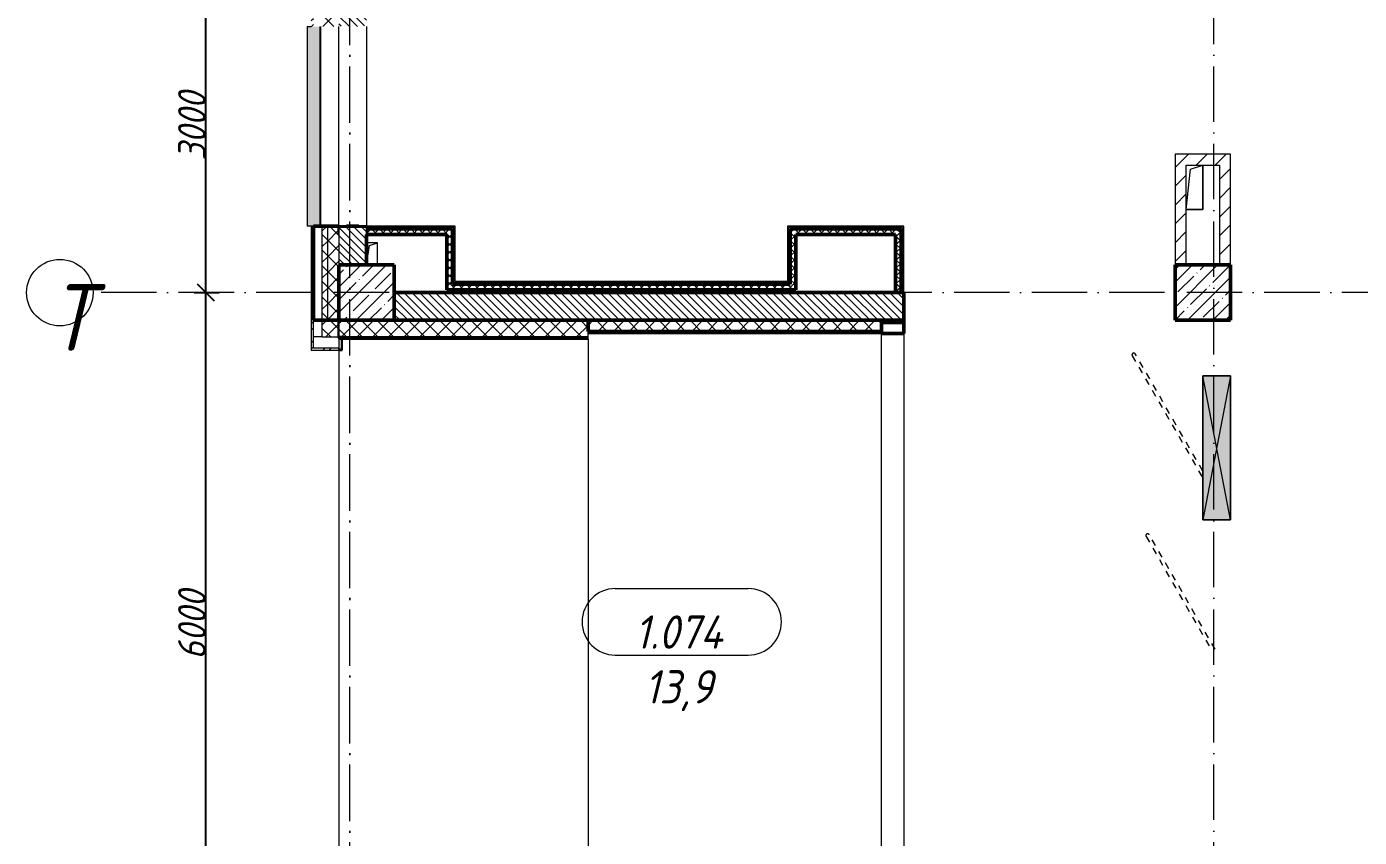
# Model space of a CAD drawing. Header units: millimetres. Extents: x -12989 to 629078, y -109036 to 555275.
# Drawn here: x 507745 to 519776, y 293457 to 300773 of the extents above; entities that cross this region are included whole.
import ezdxf

# ---------------------------------------------------------------- set-up
doc = ezdxf.new("R2010")
doc.units = ezdxf.units.MM
doc.linetypes.add('200_ШТРИХ_ш0_6_п0_6_', pattern=[120, 60, -60])
doc.linetypes.add('50_200_ШТРИХ_1Т_ш5_п1_п1_', pattern=[700, 500, -100, 0, -100])
for name, color, linetype, lineweight in [('A-____-____-DIMS', 7, 'Continuous', 9), ('A-DETL-____-OTLN-5', 7, '200_ШТРИХ_ш0_6_п0_6_', 9), ('A-DETL-GENF-OTLN', 7, 'Continuous', 9), ('A-FLOR-____-OTLN', 7, 'Continuous', 9), ('A-GENM-____-MCUT', 7, 'Continuous', 25), ('A-GENM-____-OTLN', 7, 'Continuous', 9), ('A-GENM-____-OTLN-1', 7, 'Continuous', 25), ('A-GLAZ-____-OTLN', 7, 'Continuous', 9), ('A-WALL-____-MCUT-2', 7, 'Continuous', 50), ('A-WALL-____-MCUT-3', 7, 'Continuous', 9), ('A-WALL-____-OTLN', 7, 'Continuous', 9), ('A-WALL-____-PATT-1', 7, 'Continuous', 9), ('A-WALL-FNSH-MCUT-1', 7, 'Continuous', 9), ('I-WALL-____-OTLN', 7, 'Continuous', 9), ('S-COLS-____-MCUT', 7, 'Continuous', 50), ('S-COLS-____-OTLN', 7, 'Continuous', 9), ('S-GRID-____-IDEN', 7, 'Continuous', 9), ('S-GRID-____-OTLN-1', 7, '50_200_ШТРИХ_1Т_ш5_п1_п1_', 9)]:
    doc.layers.add(name, color=color, linetype=linetype, lineweight=lineweight)
for name, color, linetype, lineweight, true_color in [('A-AREA-IDEN-1', 7, 'Continuous', 9, 0xaaaaaa), ('A-GLAZ-____-OTLN-1', 7, 'Continuous', 9, 0xc0c0c0), ('A-WALL-____-PATT-2', 7, 'Continuous', 9, 0x787878), ('A-WALL-____-PATT-3', 9, 'Continuous', 9, 0x808080), ('Оси-3', 7, '50_200_ШТРИХ_1Т_ш5_п1_п1_', 9, 0xaaaaaa)]:
    doc.layers.add(name, color=color, linetype=linetype, lineweight=lineweight, true_color=true_color)
doc.styles.add('ISOCPEUR_I', font='isocpeui.ttf', dxfattribs={"width": 0.9, "height": 2.5})
doc.styles.add('ISOCPEUR_I_9', font='isocpeui.ttf', dxfattribs={"width": 0.9, "height": 250})
doc.dimstyles.new('ISO-2_5_0_9К_БОЛЬШОЙ_ОСИ', dxfattribs={"dimscale": 304.8, "dimtxt": 248.995294, "dimasz": 0.492126, "dimexe": 0.393701, "dimexo": 0, "dimgap": 0, "dimtad": 1, "dimdec": 0, "dimzin": 0, "dimdsep": 46, "dimtxsty": 'ISOCPEUR_I_9', "dimblk1": 'OBLIQUE', "dimblk2": 'OBLIQUE', "dimsah": 1, "dimcen": 0.09, "dimdle": 0.393701, "dimazin": 0, "dimtfac": 1, "dimtdec": 4, "dimtix": 1, "dimtmove": 0, "dimatfit": 3, "dimfxl": 1, "dimtvp": 1, "dimtolj": 1, "dimtzin": 0, "dimarcsym": 2})
pattern_1 = [(135, (513013.31, 265891.49), (-35.35534, -35.35534), [])]
pattern_2 = [(45, (513013.31, 265891.49), (-70.71068, 70.71068), []), (135, (513013.31, 265891.49), (-70.71068, -70.71068), [])]
pattern_3 = [(45, (513013.31, 265891.49), (-84.8528, 84.8528), [])]
pattern_4 = [(45, (513013.31, 265891.49), (-85.5366, 85.5366), []), (45, (513070.34, 265891.49), (-85.5366, 85.5366), [])]
pattern_5 = [(45, (513013.31, 265891.49), (-35.35534, 35.35534), []), (135, (513013.31, 265891.49), (-35.35534, -35.35534), [])]

# ---------------------------------------------------------------- blocks, each defined once
blk = doc.blocks.new('BSC_Колонна _Прямоугольная - 500х500-V43-АР1_План отверстий 1 этажа в осях 1-64_А-ГГ')
at = {"layer": 'S-COLS-____-OTLN'}
h = blk.add_hatch(dxfattribs=at)
h.set_pattern_fill('FP_75', color=256, style=0, pattern_type=2)
h.set_pattern_definition([(45, (2200, -32481.04), (-114.04925, 114.04925), []), (45, (2314.05, -32481.04), (-114.04925, 114.04925), [201.613, -40.323, 3.353, -36.97])])
h.paths.add_polyline_path([(-250, -250), (250, -250), (250, 250), (-250, 250), (-250, 73)], flags=0)
at = {"layer": 'S-COLS-____-MCUT'}
for p, q in [((250, 250), (-250, 250)), ((-250, 250), (-250, -250)), ((250, -250), (250, 250)), ((-250, -250), (250, -250))]:
    blk.add_line(p, q, dxfattribs=at)
blk = doc.blocks.new('BSC_Колонна _Прямоугольная - 500х500-V44-АР1_План отверстий 1 этажа в осях 1-64_А-ГГ')
at = {"layer": 'S-COLS-____-OTLN'}
h = blk.add_hatch(dxfattribs=at)
h.set_pattern_fill('FP_76', color=256, style=0, pattern_type=2)
h.set_pattern_definition([(45, (-5350, -32481.04), (-114.04925, 114.04925), []), (45, (-5235.95, -32481.04), (-114.04925, 114.04925), [201.613, -40.323, 3.353, -36.97])])
h.paths.add_polyline_path([(-250, -250), (250, -250), (250, 250), (-250, 250)], flags=0)
at = {"layer": 'S-COLS-____-MCUT'}
for p, q in [((250, 250), (-250, 250)), ((-250, 250), (-250, -250)), ((250, -250), (250, 250)), ((-250, -250), (250, -250))]:
    blk.add_line(p, q, dxfattribs=at)
blk = doc.blocks.new('Фахверк_СКБ_Уголок - 250_2700-27497298-АР1_План отверстий 1 этажа в осях 1-64_А-ГГ')
at = {"layer": 'A-GENM-____-MCUT'}
for p, q in [((200, 181), (125, 181)), ((125, 181), (125, 106)), ((131, 106), (131, 175)), ((131, 175), (200, 175)), ((200, 175), (200, 181)), ((125, 106), (131, 106)), ((131, -6), (125, -6)), ((125, -6), (125, -81)), ((125, -81), (200, -81)), ((131, -75), (131, -6)), ((200, -75), (131, -75)), ((200, -81), (200, -75))]:
    blk.add_line(p, q, dxfattribs=at)
blk = doc.blocks.new('AR_Отверстие прямоугольное _в плите_ - AR_Отверстие прямоугольное _в плите_-30459278-АР1_План отверстий 1 этажа в осях 1-64_А-ГГ')
at = {"layer": 'A-GENM-____-OTLN'}
for p, q in [((-75, -200), (-37, 163)), ((-37, 163), (75, 200)), ((75, -200), (75, 200)), ((-75, -200), (75, -200))]:
    blk.add_line(p, q, dxfattribs=at)
blk = doc.blocks.new('AR_Отверстие прямоугольное _в плите_ - AR_Отверстие прямоугольное _в плите_-V192-АР1_План отверстий 1 этажа в осях 1-64_А-ГГ')
at = {"layer": 'A-GENM-____-OTLN'}
for p, q in [((50, 100), (-50, 100)), ((-50, -100), (-25, 75)), ((-25, 75), (50, 100)), ((50, -100), (50, 100))]:
    blk.add_line(p, q, dxfattribs=at)
blk = doc.blocks.new('Отлив_СКБ - Отлив витража_120_НВФ-31885689-АР1_План отверстий 1 этажа в осях 1-64_А-ГГ')
at = {"layer": 'A-GLAZ-____-OTLN-1'}
for points in [[(1800, 2), (1800, 120), (0, 120), (0, 2), (1264, 2)], [(1264, 0), (1800, 0), (1800, 2), (0, 2), (0, 0)]]:
    blk.add_hatch(color=256, dxfattribs=at).paths.add_polyline_path(points, flags=0)
at = {"layer": 'A-GLAZ-____-OTLN'}
for p, q in [((0, 83), (0, 120)), ((1800, 120), (0, 120)), ((0, 2), (1800, 2)), ((1800, 120), (1800, 83)), ((1800, 0), (0, 0))]:
    blk.add_line(p, q, dxfattribs=at)
blk = doc.blocks.new('О_Общий_Откосы металлические_СКБ_Боковой - О_Общий_Откосы металлические_СКБ_Боковой-32003645-АР1_План отверстий 1 этажа в осях 1-64_А-ГГ')
at = {"layer": 'A-GENM-____-MCUT'}
for p, q in [((0, 0), (-120, 0)), ((-120, 0), (-120, -30)), ((0, -30), (0, 0)), ((-120, -30), (-270, -30)), ((-270, -30), (-270, -37)), ((-270, -37), (-113, -37)), ((-113, -37), (-113, -7)), ((-113, -7), (-7, -7)), ((-7, -7), (-7, -30)), ((-7, -30), (0, -30))]:
    blk.add_line(p, q, dxfattribs=at)
blk = doc.blocks.new('BSC_Колонна _Прямоугольная1 - 200х100 _металл_-35284186-АР1_План отверстий 1 этажа в осях 1-64_А-ГГ')
at = {"layer": 'S-COLS-____-MCUT'}
for p, q in [((100, 50), (-100, 50)), ((-100, 50), (-100, -50)), ((100, -50), (100, 50)), ((-100, -50), (100, -50))]:
    blk.add_line(p, q, dxfattribs=at)
blk = doc.blocks.new('AR_Отверстие прямоугольное _в стене_ - AR_Отверстие прямоугольное _в стене__ОВ-37055611-АР1_План отверстий 1 этажа в осях 1-64_А-ГГ')
at = {"layer": 'A-GLAZ-____-OTLN'}
blk.add_hatch(color=256, dxfattribs=at).paths.add_polyline_path([(650, -125), (650, 125), (-650, 125), (-650, -125)], flags=0)
at = {"layer": 'A-DETL-GENF-OTLN'}
for p, q in [((-650, -125), (-650, 125)), ((-650, 125), (650, 125)), ((650, 125), (-650, -125)), ((-650, 125), (650, -125)), ((650, 125), (-650, 125)), ((-650, 125), (-650, -125)), ((650, 125), (650, -125)), ((650, -125), (650, 125)), ((650, -125), (-650, -125)), ((-650, -125), (650, -125))]:
    blk.add_line(p, q, dxfattribs=at)
blk = doc.blocks.new('Ось сетки - Круг_Ø6_00__ISO-2_5_0_9K_-25732049-АР1_План отверстий 1 этажа в осях 1-64_А-ГГ')
at = {"layer": 'S-GRID-____-IDEN'}
blk.add_circle((0, 0), 3, dxfattribs=at)
blk = doc.blocks.new('_Oblique')
at = {"color": 0, "linetype": 'ByBlock', "lineweight": -2}
blk.add_line((-0.5, -0.5), (0.5, 0.5), dxfattribs=at)
blk = doc.blocks.new('*D5720')
at = {"layer": 'A-____-____-DIMS', "color": 0, "lineweight": -2, "transparency": 16777216}
for p, q in [((509362, 292253), (509362, 298493)), ((509256, 298373), (509482, 298373)), ((509256, 292373), (509482, 292373))]:
    blk.add_line(p, q, dxfattribs=at)
at = {"layer": 'Defpoints', "color": 0, "transparency": 16777216}
for p in [(509256, 298373), (509362, 298373), (509256, 292373)]:
    blk.add_point(p, dxfattribs=at)
at = {"layer": 'A-____-____-DIMS', "color": 0, "lineweight": -2, "transparency": 16777216, "xscale": 150, "yscale": 150, "zscale": 150}
for p, rotation in [((509362, 298373), 90), ((509362, 292373), 270)]:
    blk.add_blockref('_Oblique', p, dxfattribs=dict(at, rotation=rotation))
at = {"layer": 'A-____-____-DIMS', "color": 0, "transparency": 16777216, "insert": (509237, 295373), "char_height": 250, "width": 758.48, "attachment_point": 5, "rotation": 90, "style": 'ISOCPEUR_I_9'}
blk.add_mtext('\\A1;6000', dxfattribs=at)
blk = doc.blocks.new('*D5721')
at = {"layer": 'A-____-____-DIMS', "color": 0, "lineweight": -2, "transparency": 16777216}
for p, q in [((509362, 298253), (509362, 301493)), ((509256, 301373), (509482, 301373)), ((509256, 298373), (509482, 298373))]:
    blk.add_line(p, q, dxfattribs=at)
at = {"layer": 'Defpoints', "color": 0, "transparency": 16777216}
for p in [(509256, 301373), (509362, 301373), (509256, 298373)]:
    blk.add_point(p, dxfattribs=at)
at = {"layer": 'A-____-____-DIMS', "color": 0, "lineweight": -2, "transparency": 16777216, "xscale": 150, "yscale": 150, "zscale": 150}
for p, rotation in [((509362, 301373), 90), ((509362, 298373), 270)]:
    blk.add_blockref('_Oblique', p, dxfattribs=dict(at, rotation=rotation))
at = {"layer": 'A-____-____-DIMS', "color": 0, "transparency": 16777216, "insert": (509237, 299873), "char_height": 250, "width": 758.48, "attachment_point": 5, "rotation": 90, "style": 'ISOCPEUR_I_9'}
blk.add_mtext('\\A1;3000', dxfattribs=at)
blk = doc.blocks.new('AAR_СКБ_Марка_помещения_1_5 ммп - Номер _ Площадь-27962135-АИ_План этажа_Стены_1')
at = {"layer": 'A-AREA-IDEN-1'}
for p, q in [((-2.987, 3), (3.013, 3)), ((-2.987, 0), (3.013, 0))]:
    blk.add_line(p, q, dxfattribs=at)
for centre, start, end in [((-2.987, 1.5), 90, 270), ((3.013, 1.5), 270, 90)]:
    blk.add_arc(centre, 1.5, start, end, dxfattribs=at)

msp = doc.modelspace()

# ---------------------------------------------------------------- hatches: boundary and pattern name
at = {"layer": 'A-WALL-____-PATT-1'}
h = msp.add_hatch(dxfattribs=at)
h.set_pattern_fill('FP_3', color=256, style=0, pattern_type=2)
h.set_pattern_definition(pattern_4)
h.paths.add_polyline_path([(510333.3109, 297872.5335), (510333.3109, 298972.5335), (510313.3109, 298972.5335), (510313.3109, 297872.5335)], flags=0)
h.paths.add_polyline_path([(510313.3109, 300772.5335), (510333.3109, 300772.5335), (510333.3109, 301897.5335), (510313.3109, 301897.5335), (510313.3109, 301025.7374)], flags=0)
h.paths.add_polyline_path([(510333.3109, 303697.5335), (510333.3109, 304822.5335), (510313.3109, 304822.5335), (510313.3109, 303697.5335)], flags=0)
h.paths.add_polyline_path([(510313.3109, 306622.5335), (510333.3109, 306622.5335), (510333.3109, 307822.5335), (510313.3109, 307822.5335)], flags=0)
h.paths.add_polyline_path([(510333.3109, 309622.5335), (510333.3109, 310822.5335), (510313.3109, 310822.5335), (510313.3109, 309622.5335)], flags=0)
h.paths.add_polyline_path([(510313.3109, 312622.5335), (510333.3109, 312622.5335), (510333.3109, 313872.5335), (510313.3109, 313872.5335), (510313.3109, 313065.6533)], flags=0)
h = msp.add_hatch(dxfattribs=at)
h.set_pattern_fill('FP_1', color=256, style=0, pattern_type=2)
h.set_pattern_definition(pattern_2)
h.paths.add_polyline_path([(510463.3109, 298122.5335), (510463.3109, 298972.5335), (510413.3109, 298972.5335), (510413.3109, 298122.5335)], flags=0)
h.paths.add_polyline_path([(510463.3109, 300772.5335), (510463.3109, 301897.5335), (510413.3109, 301897.5335), (510413.3109, 300772.5335)], flags=0)
h.paths.add_polyline_path([(510463.3109, 303697.5335), (510463.3109, 304822.5335), (510413.3109, 304822.5335), (510413.3109, 303697.5335)], flags=0)
h.paths.add_polyline_path([(510413.3109, 306622.5335), (510463.3109, 306622.5335), (510463.3109, 307822.5335), (510413.3109, 307822.5335), (510413.3109, 307045.6953)], flags=0)
h.paths.add_polyline_path([(510413.3109, 309622.5335), (510463.3109, 309622.5335), (510463.3109, 310822.5335), (510413.3109, 310822.5335), (510413.3109, 309625.6773)], flags=0)
h.paths.add_polyline_path([(510463.3109, 312622.5335), (510463.3109, 313722.5335), (510413.3109, 313722.5335), (510413.3109, 312622.5335)], flags=0)
h = msp.add_hatch(dxfattribs=at)
h.set_pattern_fill('FP_1', color=256, style=0, pattern_type=2)
h.set_pattern_definition(pattern_2)
h.paths.add_polyline_path([(510563.3109, 298122.5335), (510563.3109, 298897.5335), (510557.3109, 298897.5335), (510557.3109, 298972.5335), (510463.3109, 298972.5335), (510463.3109, 298122.5335)], flags=0)
h.paths.add_polyline_path([(510557.3109, 300772.5335), (510557.3109, 300847.5335), (510563.3109, 300847.5335), (510563.3109, 301822.5335), (510557.3109, 301822.5335), (510557.3109, 301897.5335), (510463.3109, 301897.5335), (510463.3109, 300772.5335)], flags=0)
h.paths.add_polyline_path([(510557.3109, 303697.5335), (510557.3109, 303772.5335), (510563.3109, 303772.5335), (510563.3109, 304747.5335), (510557.3109, 304747.5335), (510557.3109, 304822.5335), (510463.3109, 304822.5335), (510463.3109, 303697.5335)], flags=0)
h.paths.add_polyline_path([(510557.3109, 306622.5335), (510557.3109, 306697.5335), (510563.3109, 306697.5335), (510563.3109, 307747.5335), (510557.3109, 307747.5335), (510557.3109, 307822.5335), (510463.3109, 307822.5335), (510463.3109, 306622.5335)], flags=0)
h.paths.add_polyline_path([(510563.3109, 309622.5335), (510563.3109, 310747.5335), (510557.3109, 310747.5335), (510557.3109, 310822.5335), (510463.3109, 310822.5335), (510463.3109, 309622.5335)], flags=0)
h.paths.add_polyline_path([(510557.3109, 312622.5335), (510557.3109, 312697.5335), (510563.3109, 312697.5335), (510563.3109, 313622.5335), (510463.3109, 313622.5335), (510463.3109, 312622.5335)], flags=0)
h = msp.add_hatch(dxfattribs=at)
h.set_pattern_fill('FP_6', color=256, style=0, pattern_type=2)
h.set_pattern_definition(pattern_1)
h.paths.add_polyline_path([(510563.3109, 298622.5335), (510813.3109, 298622.5335), (510813.3109, 298966.5335), (510744.3109, 298966.5335), (510744.3109, 298972.5335), (510632.3109, 298972.5335), (510632.3109, 298966.5335), (510563.3109, 298966.5335), (510563.3109, 298897.5335)], flags=0)
h.paths.add_polyline_path([(510744.3109, 300772.5335), (510744.3109, 300778.5335), (510813.3109, 300778.5335), (510813.3109, 301122.5335), (510563.3109, 301122.5335), (510563.3109, 300778.5335), (510632.3109, 300778.5335), (510632.3109, 300772.5335)], flags=0)
h = msp.add_hatch(dxfattribs=at)
h.set_pattern_fill('FP_4', color=256, style=0, pattern_type=2)
h.set_pattern_definition(pattern_3)
h.paths.add_polyline_path([(518213.3109, 298622.5335), (518213.3109, 299622.5335), (518113.3109, 299622.5335), (518113.3109, 298622.5335)], flags=0)
h = msp.add_hatch(dxfattribs=at)
h.set_pattern_fill('FP_4', color=256, style=0, pattern_type=2)
h.set_pattern_definition(pattern_3)
h.paths.add_polyline_path([(518513.3109, 299522.5335), (518613.3109, 299522.5335), (518613.3109, 299622.5335), (518213.3109, 299622.5335), (518213.3109, 299522.5335)], flags=0)
h = msp.add_hatch(dxfattribs=at)
h.set_pattern_fill('FP_4', color=256, style=0, pattern_type=2)
h.set_pattern_definition(pattern_3)
h.paths.add_polyline_path([(518613.3109, 298622.5335), (518613.3109, 299522.5335), (518513.3109, 299522.5335), (518513.3109, 298622.5335)], flags=0)
h = msp.add_hatch(dxfattribs=at)
h.set_pattern_fill('FP_6', color=256, style=0, pattern_type=2)
h.set_pattern_definition(pattern_1)
h.paths.add_polyline_path([(515663.3109, 298122.5335), (515663.3109, 298372.5335), (511063.3109, 298372.5335), (511063.3109, 298122.5335), (514765.8251, 298122.5335)], flags=0)
h = msp.add_hatch(dxfattribs=at)
h.set_pattern_fill('FP_1', color=256, style=0, pattern_type=2)
h.set_pattern_definition(pattern_2)
h.paths.add_polyline_path([(512813.3109, 297972.5335), (512813.3109, 298122.5335), (510413.3109, 298122.5335), (510413.3109, 297972.5335), (512114.6287, 297972.5335)], flags=0)
h = msp.add_hatch(dxfattribs=at)
h.set_pattern_fill('FP_1', color=256, style=0, pattern_type=2)
h.set_pattern_definition(pattern_2)
h.paths.add_polyline_path([(515463.3109, 298022.5335), (515463.3109, 298122.5335), (512813.3109, 298122.5335), (512813.3109, 298022.5335), (514765.8251, 298022.5335)], flags=0)
h = msp.add_hatch(dxfattribs=at)
h.set_pattern_fill('FP_6', color=256, style=0, pattern_type=2)
h.set_pattern_definition(pattern_1)
h.paths.add_polyline_path([(515463.3109, 292622.5335), (515663.3109, 292622.5335), (515663.3109, 292642.5335), (515463.3109, 292642.5335)], flags=0)
h.paths.add_polyline_path([(515663.3109, 298102.5335), (515663.3109, 298122.5335), (515463.3109, 298122.5335), (515463.3109, 298102.5335), (515496.6442, 298102.5335)], flags=0)
h = msp.add_hatch(dxfattribs=at)
h.set_pattern_fill('FP_3', color=256, style=0, pattern_type=2)
h.set_pattern_definition(pattern_4)
h.paths.add_polyline_path([(510563.3109, 297852.5335), (510563.3109, 297872.5335), (510313.3109, 297872.5335), (510313.3109, 297852.5335), (510347.1644, 297852.5335)], flags=0)
at = {"layer": 'A-WALL-____-PATT-2'}
h = msp.add_hatch(dxfattribs=at)
h.set_pattern_fill('FP_183', color=256, style=0, pattern_type=2)
h.set_pattern_definition([(0, (513013.31, 265891.492), (81.28, 20.32), [3.353, -57.607, 3.353, -57.607, -325.12]), (0, (513013.31, 265891.492), (81.28, 20.32), [-121.92, 3.353, -118.567, 3.353, -57.607, -142.24]), (0, (513013.31, 265891.492), (81.28, 20.32), [-304.8, 3.353, -37.287, 3.353, -98.247]), (120, (513043.79, 265901.652), (-58.237636, 60.230545), [3.353, -57.607, 3.353, -57.607, -325.12]), (120, (513043.79, 265901.652), (-58.237636, 60.230545), [-121.92, 3.353, -118.567, 3.353, -57.607, -142.24]), (120, (513043.79, 265901.652), (-58.237636, 60.230545), [-304.8, 3.353, -37.287, 3.353, -98.247]), (240, (513053.95, 265942.292), (-23.042364, -80.550545), [3.353, -57.607, 3.353, -57.607, -325.12]), (240, (513053.95, 265942.292), (-23.042364, -80.550545), [-121.92, 3.353, -118.567, 3.353, -57.607, -142.24]), (240, (513053.95, 265942.292), (-23.042364, -80.550545), [-304.8, 3.353, -37.287, 3.353, -98.247])])
h.paths.add_polyline_path([(515463.3109, 298002.5335), (515463.3109, 298022.5335), (512813.3109, 298022.5335), (512813.3109, 298002.5335), (514765.8251, 298002.5335)], flags=0)
at = {"layer": 'A-WALL-____-PATT-3'}
h = msp.add_hatch(dxfattribs=at)
h.set_pattern_fill('FP_7', color=256, style=0, pattern_type=2)
h.set_pattern_definition(pattern_5)
h.paths.add_polyline_path([(515588.3109, 298897.5335), (515638.3109, 298897.5335), (515638.3109, 298947.5335), (514638.3109, 298947.5335), (514638.3109, 298897.5335), (514765.8251, 298897.5335)], flags=0)
h.paths.add_polyline_path([(511538.3109, 298897.5335), (511588.3109, 298897.5335), (511588.3109, 298947.5335), (510819.3109, 298947.1197), (510819.3109, 298897.5335), (511230.8965, 298897.5335)], flags=0)
h = msp.add_hatch(dxfattribs=at)
h.set_pattern_fill('FP_7', color=256, style=0, pattern_type=2)
h.set_pattern_definition(pattern_5)
h.paths.add_polyline_path([(511588.3109, 298447.5335), (511588.3109, 298897.5335), (511538.3109, 298897.5335), (511538.3109, 298447.5335)], flags=0)
h = msp.add_hatch(dxfattribs=at)
h.set_pattern_fill('FP_7', color=256, style=0, pattern_type=2)
h.set_pattern_definition(pattern_5)
h.paths.add_polyline_path([(514638.3109, 298447.5335), (514688.3109, 298447.5335), (514688.3109, 298897.5335), (514638.3109, 298897.5335), (514638.3109, 298460.0335)], flags=0)
h = msp.add_hatch(dxfattribs=at)
h.set_pattern_fill('FP_7', color=256, style=0, pattern_type=2)
h.set_pattern_definition(pattern_5)
h.paths.add_polyline_path([(515638.3109, 298372.5335), (515638.3109, 298897.5335), (515588.3109, 298897.5335), (515588.3109, 298372.5335)], flags=0)
h = msp.add_hatch(dxfattribs=at)
h.set_pattern_fill('FP_7', color=256, style=0, pattern_type=2)
h.set_pattern_definition(pattern_5)
h.paths.add_polyline_path([(514688.3109, 298397.5335), (514688.3109, 298447.5335), (511538.3109, 298447.5335), (511538.3109, 298397.5335), (512998.3608, 298397.5335)], flags=0)

# ---------------------------------------------------------------- linework, layer by layer
at = {"layer": 'A-DETL-____-OTLN-5'}
for p, q in [((517725.3109, 297803.0742), (518363.3109, 296698.0258)), ((518363.3109, 296762.0258), (517753.0237, 297819.0742)), ((517850.3109, 296171.5679), (518447.3109, 295137.5335)), ((518475.0237, 295153.5335), (517878.0237, 296187.5679))]:
    msp.add_line(p, q, dxfattribs=at)
for centre in [(517739.1673, 297811.0742), (517864.1673, 296179.5679)]:
    msp.add_arc(centre, 16, 30, 210, dxfattribs=at)
at = {"layer": 'A-FLOR-____-OTLN'}
for p, q in [((518363.3109, 299522.5335), (518363.3109, 299122.5335)), ((518363.3109, 299122.5335), (518213.3109, 299122.5335)), ((510563.3109, 297952.5335), (510563.3109, 297872.5335)), ((512813.3109, 297952.5335), (512813.3109, 292792.5335)), ((510563.3109, 297852.5335), (510563.3109, 292892.5335))]:
    msp.add_line(p, q, dxfattribs=at)
at = {"layer": 'A-WALL-____-MCUT-2'}
for p, q in [((510557.3109, 298972.5335), (510333.3109, 298972.5335)), ((510333.3109, 298972.5335), (510333.3109, 298122.5335)), ((510744.3109, 298972.5335), (510632.3109, 298972.5335)), ((510813.3109, 298622.5335), (510813.3109, 298897.5335)), ((511588.3109, 298947.5335), (510819.3109, 298947.5335)), ((510819.3109, 298897.5335), (511538.3109, 298897.5335)), ((511538.3109, 298897.5335), (511538.3109, 298397.5335)), ((511588.3109, 298447.5335), (511588.3109, 298947.5335)), ((515638.3109, 298947.5335), (514638.3109, 298947.5335)), ((514638.3109, 298447.5335), (514638.3109, 298947.5335)), ((514688.3109, 298897.5335), (515588.3109, 298897.5335)), ((514688.3109, 298397.5335), (514688.3109, 298897.5335)), ((515588.3109, 298897.5335), (515588.3109, 298372.5335)), ((515638.3109, 298372.5335), (515638.3109, 298947.5335)), ((511538.3109, 298397.5335), (514688.3109, 298397.5335)), ((514638.3109, 298447.5335), (511588.3109, 298447.5335)), ((515663.3109, 298372.5335), (511063.3109, 298372.5335)), ((515588.3109, 298372.5335), (515638.3109, 298372.5335)), ((515663.3109, 298102.5335), (515663.3109, 298372.5335)), ((510333.3109, 298122.5335), (510563.3109, 298122.5335)), ((515663.3109, 298122.5335), (511063.3109, 298122.5335)), ((512813.3109, 298122.5335), (512813.3109, 298022.5335)), ((515463.3109, 298022.5335), (512813.3109, 298022.5335)), ((515463.3109, 298102.5335), (515463.3109, 298122.5335)), ((515463.3109, 298122.5335), (515463.3109, 298102.5335))]:
    msp.add_line(p, q, dxfattribs=at)
at = {"layer": 'A-WALL-____-MCUT-3'}
for p, q in [((510413.3109, 297972.5335), (510413.3109, 298972.5335)), ((510463.3109, 298122.5335), (510463.3109, 298972.5335)), ((510563.3109, 298897.5335), (510563.3109, 298622.5335)), ((511600.8109, 298960.0335), (510819.3109, 298960.0335)), ((511600.8109, 298460.0335), (511600.8109, 298960.0335)), ((515650.8109, 298960.0335), (514625.8109, 298960.0335)), ((514625.8109, 298460.0335), (514625.8109, 298960.0335)), ((515650.8109, 298372.5335), (515650.8109, 298960.0335)), ((514625.8109, 298460.0335), (511600.8109, 298460.0335)), ((512813.3109, 297972.5335), (512813.3109, 298022.5335)), ((510413.3109, 297972.5335), (510563.3109, 297972.5335)), ((512813.3109, 297966.5335), (510563.3109, 297966.5335)), ((512813.3109, 297960.5335), (510563.3109, 297960.5335))]:
    msp.add_line(p, q, dxfattribs=at)
at = {"layer": 'A-WALL-____-OTLN'}
for p, q in [((510563.3109, 298972.5335), (510563.3109, 300772.5335)), ((510813.3109, 300772.5335), (510813.3109, 298972.5335)), ((510413.3109, 297972.5335), (510333.3109, 297972.5335))]:
    msp.add_line(p, q, dxfattribs=at)
at = {"layer": 'A-WALL-FNSH-MCUT-1'}
for p, q in [((518113.3109, 299622.5335), (518113.3109, 298622.5335)), ((518613.3109, 299622.5335), (518113.3109, 299622.5335)), ((518613.3109, 298622.5335), (518613.3109, 299622.5335)), ((518213.3109, 298622.5335), (518213.3109, 299522.5335)), ((518213.3109, 299522.5335), (518513.3109, 299522.5335)), ((518513.3109, 299522.5335), (518513.3109, 298622.5335)), ((510313.3109, 298972.5335), (510313.3109, 297852.5335)), ((510333.3109, 298972.5335), (510313.3109, 298972.5335)), ((511613.3109, 298972.5335), (510819.3109, 298972.5335)), ((511613.3109, 298472.5335), (511613.3109, 298972.5335)), ((515663.3109, 298972.5335), (514613.3109, 298972.5335)), ((514613.3109, 298972.5335), (514613.3109, 298472.5335)), ((515663.3109, 298372.5335), (515663.3109, 298972.5335)), ((514613.3109, 298472.5335), (511613.3109, 298472.5335)), ((515638.3109, 298372.5335), (515663.3109, 298372.5335)), ((510333.3109, 297872.5335), (510333.3109, 298122.5335)), ((512813.3109, 297972.5335), (510563.3109, 297972.5335)), ((510563.3109, 297972.5335), (510563.3109, 297952.5335)), ((510563.3109, 297952.5335), (512813.3109, 297952.5335)), ((512813.3109, 298002.5335), (515463.3109, 298002.5335)), ((512813.3109, 297952.5335), (512813.3109, 297972.5335)), ((510313.3109, 297852.5335), (510563.3109, 297852.5335)), ((510563.3109, 297872.5335), (510333.3109, 297872.5335)), ((510563.3109, 297852.5335), (510563.3109, 297872.5335))]:
    msp.add_line(p, q, dxfattribs=at)
at = {"layer": 'I-WALL-____-OTLN'}
for p, q in [((515463.3109, 292742.5335), (515463.3109, 298002.5335)), ((515663.3109, 298002.5335), (515663.3109, 292742.5335))]:
    msp.add_line(p, q, dxfattribs=at)
at = {"layer": 'S-GRID-____-OTLN-1'}
for p, q in [((510663.3109, 261408.8852), (510663.3109, 315772.4512)), ((518463.3109, 261408.8852), (518463.3109, 315772.4512)), ((539721.0501, 298372.5335), (508344.5407, 298372.5335))]:
    msp.add_line(p, q, dxfattribs=at)
at = {"layer": 'Оси-3'}
msp.add_line((510663.3109, 259999.1118), (510663.3109, 357169.785), dxfattribs=at)

# ---------------------------------------------------------------- block references
at = {"layer": 'A-AREA-IDEN-1', "xscale": 199.9999999999999, "yscale": 199.9999999999999, "zscale": 199.9999999999999}
msp.add_blockref('AAR_СКБ_Марка_помещения_1_5 ммп - Номер _ Площадь-27962135-АИ_План этажа_Стены_1', (513656.1821, 295101.0406), dxfattribs=at)
at = {"layer": 'A-GENM-____-OTLN'}
for name, p in [('AR_Отверстие прямоугольное _в плите_ - AR_Отверстие прямоугольное _в плите_-30459278-АР1_План отверстий 1 этажа в осях 1-64_А-ГГ', (518288.3109, 299322.5335)), ('AR_Отверстие прямоугольное _в плите_ - AR_Отверстие прямоугольное _в плите_-V192-АР1_План отверстий 1 этажа в осях 1-64_А-ГГ', (510863.3109, 298722.5335))]:
    msp.add_blockref(name, p, dxfattribs=at)
at = {"layer": 'A-GENM-____-OTLN', "rotation": 270.0000000000002}
msp.add_blockref('О_Общий_Откосы металлические_СКБ_Боковой - О_Общий_Откосы металлические_СКБ_Боковой-32003645-АР1_План отверстий 1 этажа в осях 1-64_А-ГГ', (510593.3109, 297852.5335), dxfattribs=at)
at = {"layer": 'A-GENM-____-OTLN-1', "rotation": 269.9999999999999}
msp.add_blockref('Фахверк_СКБ_Уголок - 250_2700-27497298-АР1_План отверстий 1 этажа в осях 1-64_А-ГГ', (510638.3109, 299097.5335), dxfattribs=at)
at = {"layer": 'A-GLAZ-____-OTLN'}
for name, p, rotation in [('Отлив_СКБ - Отлив витража_120_НВФ-31885689-АР1_План отверстий 1 этажа в осях 1-64_А-ГГ', (510396.3109, 298972.5335), 90), ('AR_Отверстие прямоугольное _в стене_ - AR_Отверстие прямоугольное _в стене__ОВ-37055611-АР1_План отверстий 1 этажа в осях 1-64_А-ГГ', (518488.3109, 296972.5335), 269.9999999999999)]:
    msp.add_blockref(name, p, dxfattribs=dict(at, rotation=rotation))
at = {"layer": 'S-COLS-____-OTLN'}
for name, p in [('BSC_Колонна _Прямоугольная - 500х500-V43-АР1_План отверстий 1 этажа в осях 1-64_А-ГГ', (510813.3109, 298372.5335)), ('BSC_Колонна _Прямоугольная - 500х500-V44-АР1_План отверстий 1 этажа в осях 1-64_А-ГГ', (518363.3109, 298372.5335))]:
    msp.add_blockref(name, p, dxfattribs=at)
at = {"layer": 'S-COLS-____-OTLN', "rotation": 180}
msp.add_blockref('BSC_Колонна _Прямоугольная1 - 200х100 _металл_-35284186-АР1_План отверстий 1 этажа в осях 1-64_А-ГГ', (515563.3109, 298052.5335), dxfattribs=at)
at = {"layer": 'S-GRID-____-IDEN', "xscale": 99.99999999999993, "yscale": 99.99999999999993, "zscale": 99.99999999999993, "rotation": 89.9999999999998}
msp.add_blockref('Ось сетки - Круг_Ø6_00__ISO-2_5_0_9K_-25732049-АР1_План отверстий 1 этажа в осях 1-64_А-ГГ', (508044.5407, 298372.5335), dxfattribs=at)

# ---------------------------------------------------------------- texts
at = {"layer": 'A-AREA-IDEN-1', "char_height": 300, "attachment_point": 8, "line_spacing_factor": 1.139951, "style": 'ISOCPEUR_I'}
for s, insert, width in [('\\pxqc,t8.46667,16.93333,25.4,33.86667,42.33333,50.8,59.26667,67.73333,76.2,84.66667,93.13333,101.6,110.06667,118.53333,127,135.46667,143.93333,152.4,160.86667,169.33333,177.8,186.26667,194.73333,203.2,211.66667,220.13333,228.6,237.06667,245.53333,254,262.46667,270.93333;{1.074}', (513630.7531, 295159.3704), 940), ('\\pxqc,t8.46667,16.93333,25.4,33.86667,42.33333,50.8,59.26667,67.73333,76.2,84.66667,93.13333,101.6,110.06667,118.53333,127,135.46667,143.93333,152.4,160.86667,169.33333,177.8,186.26667,194.73333,203.2,211.66667,220.13333,228.6,237.06667,245.53333,254,262.46667,270.93333;{13,9}', (513630.7531, 294595.4225), 702)]:
    msp.add_mtext(s, dxfattribs=dict(at, insert=insert, width=width))
at = {"layer": 'S-GRID-____-IDEN', "insert": (507951.7202, 298448.6094), "char_height": 600, "width": 223.670812, "attachment_point": 1, "style": 'ISOCPEUR_I'}
msp.add_mtext('\\fISOCPEUR|b0|i1|c204|p34|;\\W.9;Т', dxfattribs=at)

# ---------------------------------------------------------------- dimensions: what is measured, and where the dimension line sits
at = {"layer": 'A-____-____-DIMS'}
for base, p1, p2, override, picture, middle in [((509361.9153, 301372.5335), (509255.8493, 298372.5335), (509255.8493, 301372.5335), {"dimpost": '<>', "dimfxl": 3000}, '*D5721', (509236.9153, 299872.5335)), ((509361.9153, 298372.5335), (509255.8493, 292372.5335), (509255.8493, 298372.5335), {"dimpost": '<>', "dimfxl": 6000}, '*D5720', (509236.9153, 295372.5335))]:
    dim = msp.add_linear_dim(base=base, p1=p1, p2=p2, angle=90, dimstyle='ISO-2_5_0_9К_БОЛЬШОЙ_ОСИ', override=override, dxfattribs=at)
    dim.commit()
    dim.dimension.update_dxf_attribs({"geometry": picture, "text_midpoint": middle})

doc.saveas('drawing.dxf')
